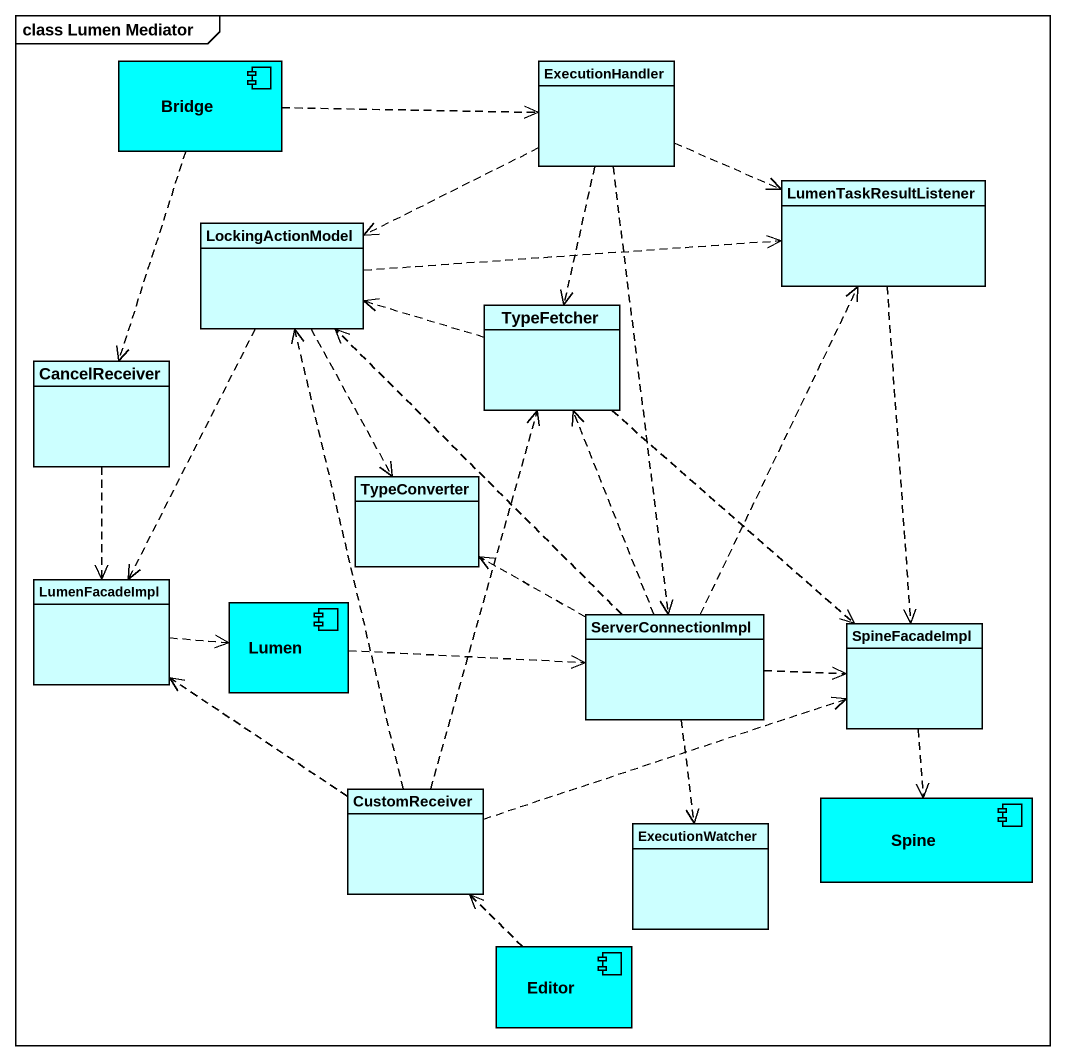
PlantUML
@startuml
mainframe class Lumen Mediator
allowmixing
hide circle
hide empty members
component Bridge #00FFFF
class ExecutionHandler #CCFFFF
class LumenTaskResultListener #CCFFFF
class LockingActionModel #CCFFFF
class TypeFetcher #CCFFFF
class CancelReceiver #CCFFFF
class TypeConverter #CCFFFF
class LumenFacadeImpl #CCFFFF
component Lumen #00FFFF
class ServerConnectionImpl #CCFFFF
class SpineFacadeImpl #CCFFFF
class CustomReceiver #CCFFFF
component Spine #00FFFF
class ExecutionWatcher #CCFFFF
component Editor #00FFFF
Bridge .right.> ExecutionHandler
Bridge ..> CancelReceiver
ExecutionHandler .right.> LumenTaskResultListener
ExecutionHandler .left.> LockingActionModel
ExecutionHandler ..> TypeFetcher
ExecutionHandler ..> ServerConnectionImpl
LumenTaskResultListener ..> SpineFacadeImpl
LockingActionModel .right.> LumenTaskResultListener
LockingActionModel ..> TypeConverter
LockingActionModel ..> LumenFacadeImpl
TypeFetcher .left.> LockingActionModel
TypeFetcher ..> SpineFacadeImpl
CancelReceiver ..> LumenFacadeImpl
LumenFacadeImpl .right.> Lumen
Lumen .right.> ServerConnectionImpl
ServerConnectionImpl .up.> LumenTaskResultListener
ServerConnectionImpl .up.> LockingActionModel
ServerConnectionImpl .up.> TypeFetcher
ServerConnectionImpl .left.> TypeConverter
ServerConnectionImpl .right.> SpineFacadeImpl
ServerConnectionImpl ..> ExecutionWatcher
SpineFacadeImpl ..> Spine
CustomReceiver .up.> LockingActionModel
CustomReceiver .up.> TypeFetcher
CustomReceiver .up.> LumenFacadeImpl
CustomReceiver .right.> SpineFacadeImpl
Editor .up.> CustomReceiver
@enduml
